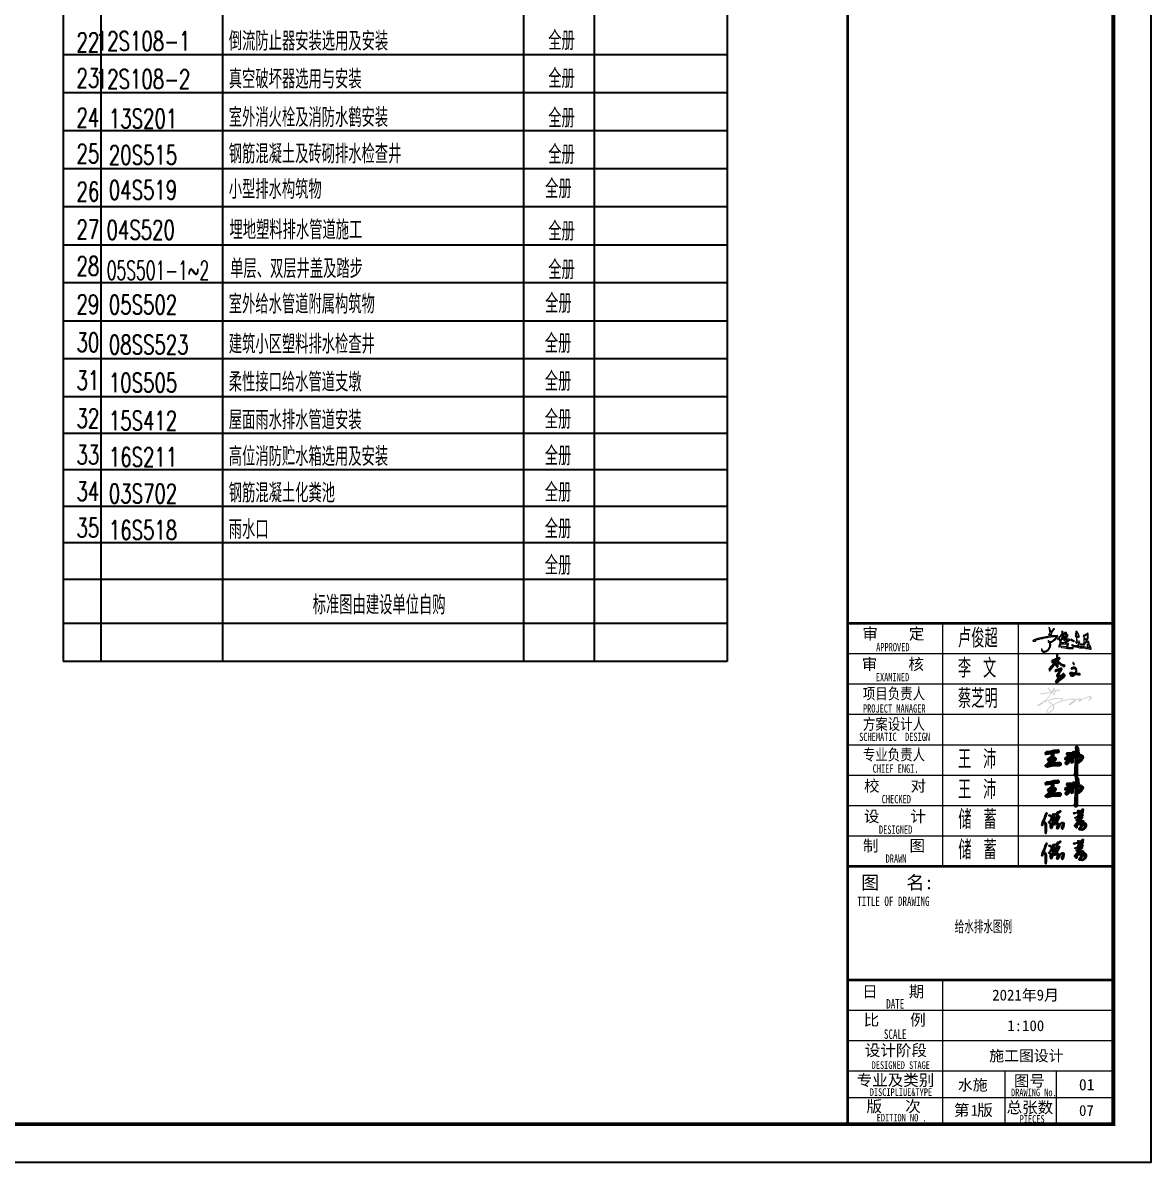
# Model space of a CAD drawing. Extents: x 1382187 to 1725648, y 860327 to 1571294.
# Drawn here: x 1526754 to 1556493, y 1434717 to 1464748 of the extents above; entities that cross this region are included whole.
import ezdxf
from ezdxf.enums import TextEntityAlignment as Align

# ---------------------------------------------------------------- set-up
doc = ezdxf.new("R2010")
doc.units = 0
doc.header["$LTSCALE"] = 1000
doc.header["$MEASUREMENT"] = 0
doc.linetypes.add('DASH', pattern=[0.35, 0.25, -0.1])
for name, color, linetype in [('0s-水标注', 7, 'Continuous'), ('C-Sheet-图框', 101, 'Continuous'), ('图框', 140, 'Continuous'), ('图签文字', 147, 'Continuous'), ('电子签名-李文', 7, 'DASH'), ('签名-水', 7, 'Continuous')]:
    doc.layers.add(name, color=color, linetype=linetype)
for name, color, linetype, lineweight in [('ZC', 6, 'Continuous', 40), ('图签', 147, 'Continuous', 18), ('签名', 7, 'Continuous', 18)]:
    doc.layers.add(name, color=color, linetype=linetype, lineweight=lineweight)
doc.styles.add('HZ', font='TXT', dxfattribs={"bigfont": 'HZTXT'})
doc.styles.add('宋体', font='', dxfattribs={"height": 50})
doc.styles.add('建筑图签-1', font='simhei.ttf', dxfattribs={"width": 0.7})
doc.styles.add('建筑图签-2', font='TXT.shx', dxfattribs={"width": 0.5, "bigfont": 'HZTXT.shx'})
doc.styles.get('宋体').set_extended_font_data('SimSun')

# ---------------------------------------------------------------- blocks, each defined once
blk = doc.blocks.new('GDGDGRDGDRGDR')
at = {"layer": '图框'}
blk.add_lwpolyline([(148133, -148204), (190183, -148204), (190183, -118504), (148133, -118504)], close=True, dxfattribs=at)
at = {"layer": '图框', "const_width": 50}
blk.add_lwpolyline([(149383, -147704), (189683, -147704), (189683, -119004), (149383, -119004)], close=True, dxfattribs=at)
blk = doc.blocks.new('ljc')
at = {"linetype": 'Continuous'}
h = blk.add_hatch(color=0, dxfattribs=at)
h.paths.add_polyline_path([(2022.8, 1567.7), (2018.8, 1563.7), (2019.8, 1561.7), (2023.8, 1561.7), (2021.8, 1551.7), (1954.8, 1537.7), (1932.8, 1529.7), (1929.8, 1526.7), (1928.8, 1524.7), (1930.8, 1522.7), (1943.8, 1523.7), (1945.8, 1525.7), (1941.8, 1527.7), (1959.8, 1534.7), (1966.8, 1534.7), (1974.8, 1537.7), (1984.8, 1538.7), (1997.8, 1542.7), (2009.8, 1543.7), (2017.8, 1546.7), (2024.8, 1545.7), (2034.8, 1548.7), (2060.8, 1549.7), (2051.8, 1536.7), (2041.8, 1527.7), (2027.8, 1520.7), (2022.8, 1520.7), (2017.8, 1525.7), (2014.8, 1526.7), (2012.8, 1524.7), (2012.8, 1520.7), (2018.8, 1515.7), (2021.8, 1507.7), (2021.8, 1493.7), (2011.8, 1476.7), (1999.8, 1468.7), (1987.8, 1466.7), (1981.8, 1472.7), (1979.8, 1479.7), (1977.8, 1481.7), (1977.8, 1474.7), (1980.8, 1467.7), (1987.8, 1462.7), (1993.8, 1462.7), (2004.8, 1466.7), (2017.8, 1477.7), (2026.8, 1492.7), (2027.8, 1503.7), (2024.8, 1516.7), (2032.8, 1517.7), (2053.8, 1532.7), (2066.8, 1548.7), (2066.8, 1551.7), (2063.8, 1554.7), (2028.8, 1552.7), (2035.8, 1574.7), (2048.8, 1590.7), (2046.8, 1592.7), (2042.8, 1591.7), (2027.8, 1572.7), (2024.8, 1588.7), (2020.8, 1596.7), (2017.8, 1598.7), (2016.8, 1596.7), (2019.8, 1589.7)])
h.paths.add_polyline_path([(2080.8, 1521.7), (2080.8, 1527.7), (2074.8, 1540.7), (2092.8, 1561.7), (2096.8, 1571.7), (2093.8, 1576.7), (2086.8, 1575.7), (2088.8, 1571.7), (2091.8, 1571.7), (2090.8, 1566.7), (2079.8, 1550.7), (2065.8, 1536.7), (2064.8, 1534.7), (2066.8, 1532.7), (2072.8, 1534.7), (2076.8, 1522.7), (2076.8, 1512.7), (2071.8, 1495.7), (2071.8, 1491.7), (2073.8, 1489.7), (2077.8, 1493.7), (2082.8, 1509.7), (2098.8, 1509.7), (2118.8, 1506.7), (2118.8, 1499.7), (2115.8, 1495.7), (2107.8, 1492.7), (2086.8, 1495.7), (2083.8, 1491.7), (2086.8, 1488.7), (2102.8, 1487.7), (2121.8, 1482.7), (2139.8, 1483.7), (2147.8, 1481.7), (2151.8, 1485.7), (2151.8, 1490.7), (2147.8, 1487.7), (2124.8, 1487.7), (2113.8, 1489.7), (2123.8, 1498.7), (2125.8, 1508.7), (2120.8, 1511.7), (2118.8, 1510.7), (2107.8, 1513.7), (2123.8, 1522.7), (2131.8, 1531.7), (2129.8, 1534.7), (2120.8, 1535.7), (2114.8, 1532.7), (2108.8, 1532.7), (2122.8, 1554.7), (2120.8, 1558.7), (2113.8, 1556.7), (2115.8, 1563.7), (2114.8, 1568.7), (2110.8, 1572.7), (2104.8, 1571.7), (2092.8, 1553.7)])
h.paths.add_polyline_path([(2088.8, 1534.7), (2096.8, 1534.7), (2111.8, 1550.7), (2115.8, 1551.7), (2110.8, 1542.7), (2098.8, 1527.7), (2100.8, 1525.7), (2113.8, 1527.7), (2120.8, 1530.7), (2123.8, 1529.7), (2117.8, 1523.7), (2100.8, 1514.7), (2083.8, 1513.7), (2083.8, 1517.7)], flags=16)
h.paths.add_polyline_path([(2092.8, 1536.7), (2094.8, 1539.7), (2102.8, 1545.7), (2095.8, 1536.7)], flags=16)
h.paths.add_polyline_path([(2092.8, 1543.7), (2093.8, 1548.7), (2105.8, 1567.7), (2108.8, 1568.7), (2110.8, 1566.7), (2107.8, 1553.7), (2103.8, 1549.7)], flags=16)
h.paths.add_polyline_path([(2140.8, 1533.7), (2137.8, 1532.7), (2136.8, 1530.7), (2141.8, 1526.7), (2154.8, 1521.7), (2157.8, 1522.7), (2152.8, 1527.7)])
h.paths.add_polyline_path([(2174.8, 1521.7), (2172.8, 1523.7), (2171.8, 1545.7), (2182.8, 1544.7), (2184.8, 1546.7), (2182.8, 1556.7), (2177.8, 1565.7), (2176.8, 1560.7), (2179.8, 1555.7), (2180.8, 1549.7), (2174.8, 1549.7), (2169.8, 1553.7), (2168.8, 1573.7), (2170.8, 1573.7), (2174.8, 1568.7), (2175.8, 1570.7), (2169.8, 1578.7), (2166.8, 1578.7), (2164.8, 1576.7), (2163.8, 1561.7), (2165.8, 1552.7), (2162.8, 1552.7), (2161.8, 1550.7), (2166.8, 1546.7), (2168.8, 1536.7), (2168.8, 1523.7), (2165.8, 1520.7), (2164.8, 1516.7), (2167.8, 1512.7), (2169.8, 1512.7), (2172.8, 1516.7), (2179.8, 1516.7), (2177.8, 1501.7), (2174.8, 1499.7), (2166.8, 1498.7), (2174.8, 1495.7), (2179.8, 1496.7), (2182.8, 1499.7), (2183.8, 1510.7), (2186.8, 1520.7), (2184.8, 1522.7)])
h.paths.add_polyline_path([(2232.8, 1541.7), (2232.8, 1563.7), (2230.8, 1566.7), (2214.8, 1557.7), (2209.8, 1556.7), (2205.8, 1551.7), (2210.8, 1547.7), (2210.8, 1550.7), (2228.8, 1559.7), (2227.8, 1541.7), (2226.8, 1536.7), (2223.8, 1532.7), (2219.8, 1533.7), (2212.8, 1541.7), (2210.8, 1542.7), (2208.8, 1540.7), (2208.8, 1507.7), (2188.8, 1507.7), (2186.8, 1505.7), (2190.8, 1502.7), (2212.8, 1502.7), (2216.8, 1510.7), (2221.8, 1515.7), (2231.8, 1517.7), (2233.8, 1512.7), (2233.8, 1504.7), (2226.8, 1504.7), (2231.8, 1501.7), (2231.8, 1499.7), (2227.8, 1496.7), (2228.8, 1492.7), (2238.8, 1494.7), (2242.8, 1488.7), (2242.8, 1485.7), (2211.8, 1491.7), (2188.8, 1491.7), (2178.8, 1493.7), (2175.8, 1495.7), (2166.8, 1495.7), (2163.8, 1497.7), (2153.8, 1498.7), (2146.8, 1502.7), (2143.8, 1502.7), (2142.8, 1500.7), (2143.8, 1497.7), (2152.8, 1493.7), (2173.8, 1490.7), (2185.8, 1486.7), (2210.8, 1486.7), (2221.8, 1483.7), (2229.8, 1483.7), (2242.8, 1479.7), (2248.8, 1479.7), (2250.8, 1481.7), (2243.8, 1495.7), (2245.8, 1498.7), (2237.8, 1502.7), (2238.8, 1512.7), (2236.8, 1519.7), (2232.8, 1522.7), (2223.8, 1521.7), (2213.8, 1515.7), (2211.8, 1521.7), (2212.8, 1535.7), (2219.8, 1529.7), (2227.8, 1529.7), (2229.8, 1531.7)])
at = {"color": 0, "linetype": 'Continuous', "elevation": 16426272}
for points in [[(1929.8, 1526.7), (1928.8, 1524.7), (1930.8, 1522.7), (1943.8, 1523.7), (1945.8, 1525.7), (1941.8, 1527.7), (1959.8, 1534.7), (1966.8, 1534.7), (1974.8, 1537.7), (1984.8, 1538.7), (1997.8, 1542.7), (2009.8, 1543.7), (2017.8, 1546.7), (2024.8, 1545.7), (2034.8, 1548.7), (2060.8, 1549.7), (2051.8, 1536.7), (2041.8, 1527.7), (2027.8, 1520.7), (2022.8, 1520.7), (2017.8, 1525.7), (2014.8, 1526.7), (2012.8, 1524.7), (2012.8, 1520.7), (2018.8, 1515.7), (2021.8, 1507.7), (2021.8, 1493.7), (2011.8, 1476.7), (1999.8, 1468.7), (1987.8, 1466.7), (1981.8, 1472.7), (1979.8, 1479.7), (1977.8, 1481.7), (1977.8, 1474.7), (1980.8, 1467.7), (1987.8, 1462.7), (1993.8, 1462.7), (2004.8, 1466.7), (2017.8, 1477.7), (2026.8, 1492.7), (2027.8, 1503.7), (2024.8, 1516.7), (2032.8, 1517.7), (2053.8, 1532.7), (2066.8, 1548.7), (2066.8, 1551.7), (2063.8, 1554.7), (2028.8, 1552.7), (2035.8, 1574.7), (2048.8, 1590.7), (2046.8, 1592.7), (2042.8, 1591.7), (2027.8, 1572.7), (2024.8, 1588.7), (2020.8, 1596.7), (2017.8, 1598.7), (2016.8, 1596.7), (2019.8, 1589.7), (2022.8, 1567.7), (2018.8, 1563.7), (2019.8, 1561.7), (2023.8, 1561.7), (2021.8, 1551.7), (1954.8, 1537.7), (1932.8, 1529.7), (1929.8, 1526.7)], [(2065.8, 1536.7), (2064.8, 1534.7), (2066.8, 1532.7), (2072.8, 1534.7), (2076.8, 1522.7), (2076.8, 1512.7), (2071.8, 1495.7), (2071.8, 1491.7), (2073.8, 1489.7), (2077.8, 1493.7), (2082.8, 1509.7), (2098.8, 1509.7), (2118.8, 1506.7), (2118.8, 1499.7), (2115.8, 1495.7), (2107.8, 1492.7), (2086.8, 1495.7), (2083.8, 1491.7), (2086.8, 1488.7), (2102.8, 1487.7), (2121.8, 1482.7), (2139.8, 1483.7), (2147.8, 1481.7), (2151.8, 1485.7), (2151.8, 1490.7), (2147.8, 1487.7), (2124.8, 1487.7), (2113.8, 1489.7), (2123.8, 1498.7), (2125.8, 1508.7), (2120.8, 1511.7), (2118.8, 1510.7), (2107.8, 1513.7), (2123.8, 1522.7), (2131.8, 1531.7), (2129.8, 1534.7), (2120.8, 1535.7), (2114.8, 1532.7), (2108.8, 1532.7), (2122.8, 1554.7), (2120.8, 1558.7), (2113.8, 1556.7), (2115.8, 1563.7), (2114.8, 1568.7), (2110.8, 1572.7), (2104.8, 1571.7), (2092.8, 1553.7), (2080.8, 1521.7), (2080.8, 1527.7), (2074.8, 1540.7), (2092.8, 1561.7), (2096.8, 1571.7), (2093.8, 1576.7), (2086.8, 1575.7), (2088.8, 1571.7), (2091.8, 1571.7), (2090.8, 1566.7), (2079.8, 1550.7), (2065.8, 1536.7)], [(2092.8, 1543.7), (2093.8, 1548.7), (2105.8, 1567.7), (2108.8, 1568.7), (2110.8, 1566.7), (2107.8, 1553.7), (2103.8, 1549.7), (2092.8, 1543.7)], [(2143.8, 1502.7), (2142.8, 1500.7), (2143.8, 1497.7), (2152.8, 1493.7), (2173.8, 1490.7), (2185.8, 1486.7), (2210.8, 1486.7), (2221.8, 1483.7), (2229.8, 1483.7), (2242.8, 1479.7), (2248.8, 1479.7), (2250.8, 1481.7), (2243.8, 1495.7), (2245.8, 1498.7), (2237.8, 1502.7), (2238.8, 1512.7), (2236.8, 1519.7), (2232.8, 1522.7), (2223.8, 1521.7), (2213.8, 1515.7), (2211.8, 1521.7), (2212.8, 1535.7), (2219.8, 1529.7), (2227.8, 1529.7), (2229.8, 1531.7), (2232.8, 1541.7), (2232.8, 1563.7), (2230.8, 1566.7), (2214.8, 1557.7), (2209.8, 1556.7), (2205.8, 1551.7), (2210.8, 1547.7), (2210.8, 1550.7), (2228.8, 1559.7), (2227.8, 1541.7), (2226.8, 1536.7), (2223.8, 1532.7), (2219.8, 1533.7), (2212.8, 1541.7), (2210.8, 1542.7), (2208.8, 1540.7), (2208.8, 1507.7), (2188.8, 1507.7), (2186.8, 1505.7), (2190.8, 1502.7), (2212.8, 1502.7), (2216.8, 1510.7), (2221.8, 1515.7), (2231.8, 1517.7), (2233.8, 1512.7), (2233.8, 1504.7), (2226.8, 1504.7), (2231.8, 1501.7), (2231.8, 1499.7), (2227.8, 1496.7), (2228.8, 1492.7), (2238.8, 1494.7), (2242.8, 1488.7), (2242.8, 1485.7), (2211.8, 1491.7), (2188.8, 1491.7), (2178.8, 1493.7), (2175.8, 1495.7), (2166.8, 1495.7), (2163.8, 1497.7), (2153.8, 1498.7), (2146.8, 1502.7), (2143.8, 1502.7)], [(2162.8, 1552.7), (2161.8, 1550.7), (2166.8, 1546.7), (2168.8, 1536.7), (2168.8, 1523.7), (2165.8, 1520.7), (2164.8, 1516.7), (2167.8, 1512.7), (2169.8, 1512.7), (2172.8, 1516.7), (2179.8, 1516.7), (2177.8, 1501.7), (2174.8, 1499.7), (2166.8, 1498.7), (2174.8, 1495.7), (2179.8, 1496.7), (2182.8, 1499.7), (2183.8, 1510.7), (2186.8, 1520.7), (2184.8, 1522.7), (2174.8, 1521.7), (2172.8, 1523.7), (2171.8, 1545.7), (2182.8, 1544.7), (2184.8, 1546.7), (2182.8, 1556.7), (2177.8, 1565.7), (2176.8, 1560.7), (2179.8, 1555.7), (2180.8, 1549.7), (2174.8, 1549.7), (2169.8, 1553.7), (2168.8, 1573.7), (2170.8, 1573.7), (2174.8, 1568.7), (2175.8, 1570.7), (2169.8, 1578.7), (2166.8, 1578.7), (2164.8, 1576.7), (2163.8, 1561.7), (2165.8, 1552.7), (2162.8, 1552.7)], [(2176.8, 1568.7), (2175.8, 1569.7), (2174.8, 1566.7), (2176.8, 1564.7), (2176.8, 1568.7)], [(2015.8, 1560.7), (2014.8, 1559.7), (2016.8, 1559.7), (2015.8, 1560.7)], [(2016.8, 1561.7), (2015.8, 1560.7), (2018.8, 1560.7), (2016.8, 1561.7)], [(2083.8, 1513.7), (2083.8, 1517.7), (2088.8, 1534.7), (2096.8, 1534.7), (2111.8, 1550.7), (2115.8, 1551.7), (2110.8, 1542.7), (2098.8, 1527.7), (2100.8, 1525.7), (2113.8, 1527.7), (2120.8, 1530.7), (2123.8, 1529.7), (2117.8, 1523.7), (2100.8, 1514.7), (2083.8, 1513.7)], [(2092.8, 1536.7), (2094.8, 1539.7), (2102.8, 1545.7), (2095.8, 1536.7), (2092.8, 1536.7)], [(2137.8, 1532.7), (2136.8, 1530.7), (2141.8, 1526.7), (2154.8, 1521.7), (2157.8, 1522.7), (2152.8, 1527.7), (2140.8, 1533.7), (2137.8, 1532.7)]]:
    blk.add_lwpolyline(points, dxfattribs=at)
blk = doc.blocks.new('A$C44B256A7')
at = {"layer": '电子签名-李文'}
h = blk.add_hatch(color=0, dxfattribs=at)
h.dxf.hatch_style = 1
h.paths.add_polyline_path([(934, -1198), (941, -1210), (956, -1216), (968, -1207), (992, -1199), (1012, -1194), (1037, -1192), (1054, -1200), (1076, -1215), (1093, -1230), (1096, -1243), (1095, -1265), (1092, -1286), (1086, -1310), (1075, -1335), (1059, -1365), (1039, -1388), (1024, -1405), (1007, -1416), (991, -1423), (973, -1429), (958, -1429), (945, -1423), (936, -1414), (927, -1402), (919, -1391), (910, -1376), (910, -1366), (915, -1361), (935, -1366), (957, -1369), (977, -1373), (1002, -1377), (1020, -1380), (1055, -1386), (1075, -1389), (1102, -1393), (1140, -1392), (1169, -1396), (1199, -1396), (1222, -1404), (1226, -1395), (1230, -1384), (1221, -1380), (1202, -1379), (1168, -1378), (1110, -1373), (1073, -1371), (1046, -1369), (997, -1351), (972, -1349), (946, -1344), (925, -1342), (903, -1340), (893, -1348), (890, -1366), (894, -1381), (897, -1390), (916, -1418), (935, -1434), (951, -1442), (978, -1445), (993, -1442), (1013, -1435), (1029, -1424), (1042, -1415), (1055, -1395), (1073, -1371), (1079, -1362), (1095, -1333), (1111, -1306), (1111, -1281), (1114, -1251), (1116, -1233), (1101, -1208), (1084, -1194), (1069, -1182), (1055, -1176), (1037, -1171), (1016, -1172), (990, -1176), (970, -1183), (958, -1186), (940, -1186), (934, -1191)])
h.paths.add_polyline_path([(987, -1030), (1007, -1049), (1020, -1066), (1032, -1071), (1036, -1064), (1030, -1052), (1020, -1039), (1013, -1028), (1006, -1017), (992, -1016), (986, -1024)])
h.paths.add_polyline_path([(395, -1278), (403, -1295), (420, -1295), (516, -1261), (580, -1237), (606, -1225), (604, -1242), (569, -1289), (521, -1338), (502, -1370), (469, -1415), (459, -1437), (466, -1461), (473, -1463), (505, -1473), (561, -1464), (589, -1463), (635, -1455), (656, -1452), (683, -1449), (699, -1446), (687, -1462), (666, -1475), (650, -1485), (642, -1496), (607, -1527), (583, -1544), (580, -1546), (575, -1557), (545, -1583), (532, -1592), (516, -1602), (509, -1608), (462, -1636), (449, -1640), (446, -1634), (474, -1608), (494, -1591), (506, -1568), (523, -1548), (531, -1543), (553, -1516), (584, -1491), (603, -1465), (635, -1430), (668, -1402), (694, -1383), (693, -1366), (669, -1376), (650, -1395), (619, -1417), (594, -1442), (569, -1472), (533, -1499), (492, -1545), (460, -1590), (425, -1625), (417, -1648), (432, -1658), (463, -1657), (488, -1643), (516, -1628), (543, -1606), (571, -1586), (603, -1554), (635, -1533), (664, -1502), (690, -1485), (715, -1464), (726, -1446), (732, -1424), (710, -1420), (656, -1427), (590, -1434), (534, -1446), (510, -1444), (492, -1444), (486, -1428), (519, -1384), (565, -1324), (604, -1274), (630, -1231), (626, -1201), (589, -1206), (563, -1218), (528, -1229), (519, -1232), (499, -1236), (473, -1243), (448, -1253), (428, -1261), (405, -1271), (394, -1276)])
edge = h.paths.add_edge_path()
edge.add_line((470, -744), (463, -751))
edge.add_line((479, -744), (470, -744))
edge.add_line((486, -757), (479, -744))
edge.add_line((488, -983), (488, -948))
edge.add_line((505, -985), (488, -983))
edge.add_line((531, -998), (505, -985))
edge.add_line((559, -1019), (531, -998))
edge.add_line((586, -1042), (559, -1019))
edge.add_line((649, -1079), (586, -1042))
edge.add_line((698, -1095), (649, -1079))
edge.add_line((735, -1105), (698, -1095))
edge.add_line((727, -1120), (735, -1105))
edge.add_line((692, -1122), (727, -1120))
edge.add_line((655, -1122), (692, -1122))
edge.add_line((675, -1107), (655, -1122))
edge.add_line((627, -1093), (675, -1107))
edge.add_line((570, -1058), (627, -1093))
edge.add_line((495, -1007), (570, -1058))
edge.add_line((490, -1012), (495, -1007))
edge.add_line((495, -1144), (490, -1012))
edge.add_line((491, -1152), (495, -1144))
edge.add_line((471, -1149), (491, -1152))
edge.add_line((413, -1057), (471, -1149))
edge.add_line((371, -1021), (413, -1057))
edge.add_line((341, -1002), (371, -1021))
edge.add_line((314, -991), (341, -1002))
edge.add_line((286, -969), (314, -991))
edge.add_line((297, -954), (286, -969))
edge.add_line((497, -860), (487, -865))
edge.add_line((563, -849), (497, -860))
edge.add_line((565, -866), (563, -849))
edge.add_line((448, -990), (471, -966))
edge.add_line((239, -1246), (448, -990))
edge.add_line((247, -1268), (239, -1246))
edge.add_line((227, -1272), (247, -1268))
edge.add_line((213, -1252), (227, -1272))
edge.add_line((221, -1213), (213, -1252))
edge.add_line((366, -1049), (221, -1213))
edge.add_line((531, -873), (487, -920))
edge.add_line((523, -874), (531, -873))
edge.add_line((444, -905), (468, -895))
edge.add_line((350, -952), (444, -905))
edge.add_line((322, -977), (350, -952))
edge.add_line((376, -998), (322, -977))
edge.add_line((410, -1028), (376, -998))
edge.add_line((430, -1046), (410, -1028))
edge.add_line((458, -1093), (430, -1046))
edge.add_line((476, -1116), (458, -1093))
edge.add_line((463, -751), (470, -938))
h = blk.add_hatch(color=0, dxfattribs=at)
h.dxf.hatch_style = 1
h.paths.add_polyline_path([(470, -938), (397, -1017), (414, -1031), (448, -990), (471, -966), (476, -1116), (458, -1093), (430, -1046), (414, -1032), (401, -1047), (413, -1057), (471, -1149), (491, -1152), (495, -1144), (490, -1012), (495, -1007), (570, -1058), (627, -1093), (675, -1107), (655, -1122), (692, -1122), (727, -1120), (735, -1105), (698, -1095), (649, -1079), (586, -1042), (559, -1019), (531, -998), (505, -985), (488, -983), (488, -948), (565, -866), (563, -849), (497, -860), (487, -865), (486, -757), (479, -744), (470, -744), (463, -751)])
h.paths.add_polyline_path([(487, -888), (535, -869), (487, -920)], flags=16)
h = blk.add_hatch(color=0, dxfattribs=at)
h.dxf.hatch_style = 1
h.paths.add_polyline_path([(401, -1047), (383, -1031), (366, -1049), (221, -1213), (213, -1252), (227, -1272), (247, -1268), (239, -1246)])
h.paths.add_polyline_path([(414, -1032), (410, -1028), (397, -1017), (383, -1031), (401, -1047)])
h = blk.add_hatch(color=0, dxfattribs=at)
h.dxf.hatch_style = 1
h.paths.add_polyline_path([(322, -977), (350, -952), (444, -905), (468, -895), (468, -874), (297, -954), (286, -969), (314, -991), (341, -1002), (371, -1021), (383, -1031), (397, -1017), (376, -998)])
h = blk.add_hatch(color=0, dxfattribs=at)
h.dxf.hatch_style = 1
h.paths.add_polyline_path([(604, -1432), (594, -1442), (576, -1464), (589, -1463), (607, -1460), (636, -1429)])
h.paths.add_polyline_path([(1055, -1386), (1061, -1387), (1073, -1371), (1055, -1370), (1043, -1384)])
at = {"layer": '电子签名-李文', "color": 0}
for p, q in [((470, -744, 0), (463, -751, 0)), ((479, -744, 0), (470, -744, 0)), ((486, -757, 0), (479, -744, 0)), ((366, -1049, 0), (221, -1213, 0)), ((239, -1246, 0), (448, -990, 0)), ((297, -954, 0), (286, -969, 0)), ((286, -969, 0), (314, -991, 0)), ((468, -874, 0), (297, -954, 0)), ((314, -991, 0), (341, -1002, 0)), ((322, -977, 0), (350, -952, 0)), ((376, -998, 0), (322, -977, 0)), ((341, -1002, 0), (371, -1021, 0)), ((350, -952, 0), (444, -905, 0)), ((470, -938, 0), (366, -1049, 0)), ((371, -1021, 0), (413, -1057, 0)), ((410, -1028, 0), (376, -998, 0)), ((430, -1046, 0), (410, -1028, 0)), ((413, -1057, 0), (471, -1149, 0)), ((458, -1093, 0), (430, -1046, 0)), ((444, -905, 0), (468, -895, 0)), ((448, -990, 0), (471, -966, 0)), ((476, -1116, 0), (458, -1093, 0)), ((463, -751, 0), (470, -938, 0)), ((471, -966, 0), (476, -1116, 0)), ((487, -865, 0), (486, -757, 0)), ((497, -860, 0), (487, -865, 0)), ((531, -873, 0), (487, -920, 0)), ((487, -888, 0), (523, -874, 0)), ((487, -920, 0), (487, -888, 0)), ((488, -948, 0), (565, -866, 0)), ((488, -983, 0), (488, -948, 0)), ((505, -985, 0), (488, -983, 0)), ((490, -1012, 0), (495, -1007, 0)), ((495, -1144, 0), (490, -1012, 0)), ((495, -1007, 0), (570, -1058, 0)), ((563, -849, 0), (497, -860, 0)), ((531, -998, 0), (505, -985, 0)), ((523, -874, 0), (531, -873, 0)), ((559, -1019, 0), (531, -998, 0)), ((586, -1042, 0), (559, -1019, 0)), ((565, -866, 0), (563, -849, 0)), ((570, -1058, 0), (627, -1093, 0)), ((649, -1079, 0), (586, -1042, 0)), ((627, -1093, 0), (675, -1107, 0)), ((698, -1095, 0), (649, -1079, 0)), ((675, -1107, 0), (655, -1122, 0)), ((655, -1122, 0), (692, -1122, 0)), ((692, -1122, 0), (727, -1120, 0)), ((735, -1105, 0), (698, -1095, 0)), ((727, -1120, 0), (735, -1105, 0)), ((221, -1213, 0), (213, -1252, 0)), ((213, -1252, 0), (227, -1272, 0)), ((227, -1272, 0), (247, -1268, 0)), ((247, -1268, 0), (239, -1246, 0)), ((471, -1149, 0), (491, -1152, 0)), ((491, -1152, 0), (495, -1144, 0))]:
    blk.add_line(p, q, dxfattribs=at)
at = {"layer": '电子签名-李文', "color": 0, "elevation": 0}
for points in [[(987, -1030), (1007, -1049), (1020, -1066), (1032, -1071), (1036, -1064), (1030, -1052), (1020, -1039), (1013, -1028), (1006, -1017), (992, -1016), (986, -1024), (987, -1030)], [(395, -1278), (403, -1295), (420, -1295), (516, -1261), (580, -1237), (606, -1225), (604, -1242), (569, -1289), (521, -1338), (502, -1370), (469, -1415), (459, -1437), (466, -1461), (473, -1463), (505, -1473), (561, -1464), (589, -1463), (635, -1455), (656, -1452), (683, -1449), (699, -1446), (687, -1462), (666, -1475), (650, -1485), (642, -1496), (607, -1527), (583, -1544), (580, -1546), (575, -1557), (545, -1583), (532, -1592), (516, -1602), (509, -1608), (462, -1636), (449, -1640), (446, -1634), (474, -1608), (494, -1591), (506, -1568), (523, -1548), (531, -1543), (553, -1516), (584, -1491), (603, -1465), (635, -1430), (668, -1402), (694, -1383), (693, -1366), (669, -1376), (650, -1395), (619, -1417), (594, -1442), (569, -1472), (533, -1499), (492, -1545), (460, -1590), (425, -1625), (417, -1648), (432, -1658), (463, -1657), (488, -1643), (516, -1628), (543, -1606), (571, -1586), (603, -1554), (635, -1533), (664, -1502), (690, -1485), (715, -1464), (726, -1446), (732, -1424), (710, -1420), (656, -1427), (590, -1434), (534, -1446), (510, -1444), (492, -1444), (486, -1428), (519, -1384), (565, -1324), (604, -1274), (630, -1231), (626, -1201), (589, -1206), (563, -1218), (528, -1229), (519, -1232), (499, -1236), (473, -1243), (448, -1253), (428, -1261), (405, -1271), (394, -1276), (395, -1278)], [(934, -1198), (941, -1210), (956, -1216), (968, -1207), (992, -1199), (1012, -1194), (1037, -1192), (1054, -1200), (1076, -1215), (1093, -1230), (1096, -1243), (1095, -1265), (1092, -1286), (1086, -1310), (1075, -1335), (1059, -1365), (1039, -1388), (1024, -1405), (1007, -1416), (991, -1423), (973, -1429), (958, -1429), (945, -1423), (936, -1414), (927, -1402), (919, -1391), (910, -1376), (910, -1366), (915, -1361), (935, -1366), (957, -1369), (977, -1373), (1002, -1377), (1020, -1380), (1055, -1386), (1075, -1389), (1102, -1393), (1140, -1392), (1169, -1396), (1199, -1396), (1222, -1404), (1226, -1395), (1230, -1384), (1221, -1380), (1202, -1379), (1168, -1378), (1110, -1373), (1073, -1371), (1046, -1369), (997, -1351), (972, -1349), (946, -1344), (925, -1342), (903, -1340), (893, -1348), (890, -1366), (894, -1381), (897, -1390), (916, -1418), (935, -1434), (951, -1442), (978, -1445), (993, -1442), (1013, -1435), (1029, -1424), (1042, -1415), (1055, -1395), (1073, -1371), (1079, -1362), (1095, -1333), (1111, -1306), (1111, -1281), (1114, -1251), (1116, -1233), (1101, -1208), (1084, -1194), (1069, -1182), (1055, -1176), (1037, -1171), (1016, -1172), (990, -1176), (970, -1183), (958, -1186), (940, -1186), (934, -1191), (934, -1198)]]:
    blk.add_lwpolyline(points, dxfattribs=at)
blk = doc.blocks.new('王沛')
h = blk.add_hatch(color=7)
h.paths.add_polyline_path([(205, 110), (204, 111), (202, 111), (187, 96), (190, 92), (198, 100)])
h.paths.add_polyline_path([(141, 110), (141, 111), (143, 110), (140, 108)], flags=16)
h.paths.add_polyline_path([(130, 110), (135, 110), (134, 102), (129, 107)], flags=16)
h.paths.add_polyline_path([(232, 120), (238, 120), (243, 118), (243, 115), (233, 103), (230, 103), (229, 113), (230, 119)], flags=16)
h.paths.add_polyline_path([(206, 120), (205, 121), (201, 121), (187, 114), (186, 111), (191, 109), (201, 115), (205, 115), (207, 117)])
h.paths.add_polyline_path([(206, 130), (205, 131), (193, 131), (191, 128), (196, 125), (203, 124), (207, 127)])
h.paths.add_polyline_path([(159, 141), (158, 142), (144, 141), (126, 136), (118, 136), (113, 132), (115, 129), (137, 133), (136, 116), (130, 115), (123, 110), (123, 108), (130, 99), (114, 86), (120, 83), (140, 88), (165, 88), (168, 91), (168, 93), (165, 96), (128, 92), (135, 97), (138, 97), (148, 107), (150, 111), (148, 114), (141, 116), (141, 129), (144, 135), (158, 136), (161, 139)])
h.paths.add_polyline_path([(229, 153), (228, 154), (225, 153), (227, 137), (225, 135), (215, 135), (212, 132), (214, 130), (226, 130), (225, 123), (222, 123), (213, 118), (218, 127), (217, 128), (213, 126), (209, 121), (207, 110), (208, 99), (210, 98), (212, 100), (212, 113), (220, 117), (226, 118), (224, 105), (223, 62), (222, 55), (219, 54), (222, 49), (225, 49), (227, 51), (228, 98), (233, 98), (245, 108), (249, 115), (249, 119), (242, 124), (230, 125), (231, 130), (234, 132), (234, 134), (231, 136), (232, 144)])
at = {"color": 7, "linetype": 'Continuous', "elevation": 7849739}
for points in [[(159, 141), (158, 142), (144, 141), (126, 136), (118, 136), (113, 132), (115, 129), (137, 133), (136, 116), (130, 115), (123, 110), (123, 108), (130, 99), (114, 86), (120, 83), (140, 88), (165, 88), (168, 91), (168, 93), (165, 96), (128, 92), (135, 97), (138, 97), (148, 107), (150, 111), (148, 114), (141, 116), (141, 129), (144, 135), (158, 136), (161, 139), (159, 141)], [(206, 130), (205, 131), (193, 131), (191, 128), (196, 125), (203, 124), (207, 127), (206, 130)], [(229, 153), (228, 154), (225, 153), (227, 137), (225, 135), (215, 135), (212, 132), (214, 130), (226, 130), (225, 123), (222, 123), (213, 118), (218, 127), (217, 128), (213, 126), (209, 121), (207, 110), (208, 99), (210, 98), (212, 100), (212, 113), (220, 117), (226, 118), (224, 105), (223, 62), (222, 55), (219, 54), (222, 49), (225, 49), (227, 51), (228, 98), (233, 98), (245, 108), (249, 115), (249, 119), (242, 124), (230, 125), (231, 130), (234, 132), (234, 134), (231, 136), (232, 144), (229, 153)], [(130, 110), (135, 110), (134, 102), (129, 107), (130, 110)], [(141, 110), (141, 111), (143, 110), (140, 108), (141, 110)], [(206, 120), (205, 121), (201, 121), (187, 114), (186, 111), (191, 109), (201, 115), (205, 115), (207, 117), (206, 120)], [(205, 110), (204, 111), (202, 111), (187, 96), (190, 92), (198, 100), (205, 110)], [(232, 120), (238, 120), (243, 118), (243, 115), (233, 103), (230, 103), (229, 113), (230, 119), (232, 120)]]:
    blk.add_lwpolyline(points, dxfattribs=at)
blk = doc.blocks.new('jhsarg')
at = {"linetype": 'Continuous'}
h = blk.add_hatch(color=256, dxfattribs=at)
h.paths.add_polyline_path([(375.5, 273), (366.5, 254), (364.5, 243), (362.5, 241), (363.5, 239), (364.5, 238), (367.5, 247), (366.5, 248), (376.5, 269), (384.5, 292), (388.5, 297), (386.5, 299), (381.5, 293)])
h.paths.add_polyline_path([(381.5, 251), (376.5, 258), (374.5, 258), (373.5, 256), (378.5, 251), (381.5, 238), (380.5, 200), (382.5, 199), (384.5, 213), (383.5, 242)])
h.paths.add_polyline_path([(410.5, 284), (403.5, 289), (399.5, 288), (399.5, 285), (404.5, 283), (405.5, 284), (409.5, 279), (409.5, 270), (404.5, 259), (407.5, 261), (411.5, 269), (412.5, 279)], flags=17)
h.paths.add_polyline_path([(441.5, 296), (452.5, 305), (454.5, 310), (447.5, 304), (439.5, 304), (437.5, 298), (433.5, 295), (424.5, 293), (418.5, 294), (416.5, 292), (420.5, 286), (420.5, 272), (417.5, 255), (410.5, 236), (408.5, 238), (408.5, 243), (405.5, 250), (400.5, 255), (397.5, 255), (397.5, 253), (403.5, 248), (405.5, 244), (405.5, 228), (408.5, 224), (410.5, 226), (414.5, 235), (421.5, 269), (421.5, 289), (435.5, 293), (435.5, 285), (426.5, 261), (429.5, 260), (433.5, 268), (439.5, 275), (441.5, 273), (438.5, 265), (424.5, 242), (428.5, 241), (429.5, 247), (433.5, 251), (435.5, 251), (438.5, 247), (439.5, 235), (436.5, 223), (440.5, 222), (451.5, 241), (457.5, 247), (463.5, 250), (466.5, 247), (466.5, 244), (460.5, 230), (460.5, 223), (464.5, 220), (467.5, 225), (470.5, 239), (469.5, 241), (471.5, 245), (466.5, 252), (461.5, 253), (451.5, 246), (442.5, 233), (441.5, 248), (438.5, 254), (435.5, 256), (439.5, 261), (448.5, 281), (447.5, 284), (445.5, 284), (439.5, 280), (437.5, 277), (435.5, 278)])
h.paths.add_polyline_path([(545.5, 311), (540.5, 311), (539.5, 308), (541.5, 305), (539.5, 303), (526.5, 300), (518.5, 300), (517.5, 298), (521.5, 295), (527.5, 298), (539.5, 300), (541.5, 295), (540.5, 284), (537.5, 281), (524.5, 276), (527.5, 273), (538.5, 278), (541.5, 277), (543.5, 280), (547.5, 282), (551.5, 279), (546.5, 274), (531.5, 265), (532.5, 263), (535.5, 263), (548.5, 271), (550.5, 270), (542.5, 261), (536.5, 257), (538.5, 252), (530.5, 247), (523.5, 239), (523.5, 235), (528.5, 234), (528.5, 229), (531.5, 227), (533.5, 229), (534.5, 236), (546.5, 247), (553.5, 250), (565.5, 250), (570.5, 244), (557.5, 236), (555.5, 237), (555.5, 241), (557.5, 246), (552.5, 246), (553.5, 234), (544.5, 223), (544.5, 218), (546.5, 216), (559.5, 215), (572.5, 224), (579.5, 235), (579.5, 241), (577.5, 246), (567.5, 254), (565.5, 259), (566.5, 261), (561.5, 263), (560.5, 261), (564.5, 255), (563.5, 253), (551.5, 253), (540.5, 247), (536.5, 243), (534.5, 244), (537.5, 249), (554.5, 262), (553.5, 265), (550.5, 265), (551.5, 267), (553.5, 265), (552.5, 268), (560.5, 276), (560.5, 278), (556.5, 281), (563.5, 287), (563.5, 289), (557.5, 291), (562.5, 304), (564.5, 317), (561.5, 317), (559.5, 313), (547.5, 308)])
h.paths.add_polyline_path([(558.5, 309), (558.5, 300), (554.5, 299), (550.5, 302), (546.5, 300), (548.5, 297), (552.5, 296), (550.5, 290), (544.5, 285), (542.5, 288), (543.5, 289), (544.5, 302)], flags=16)
h.paths.add_polyline_path([(552.5, 290), (553.5, 289), (551.5, 289)], flags=16)
h.paths.add_polyline_path([(549.5, 283), (550.5, 282), (548.5, 282)], flags=16)
h.paths.add_polyline_path([(553.5, 284), (554.5, 283), (552.5, 283), (553.5, 282), (551.5, 282), (552.5, 283)], flags=16)
h.paths.add_polyline_path([(571.5, 248), (575.5, 243), (576.5, 236), (567.5, 223), (559.5, 217), (555.5, 219), (555.5, 225), (556.5, 226), (557.5, 233), (571.5, 244)], flags=16)
h.paths.add_polyline_path([(550.5, 226), (553.5, 226), (554.5, 219), (549.5, 219), (549.5, 225)], flags=16)
for points in [[(363.5, 239), (362.5, 241), (364.5, 243), (366.5, 254), (375.5, 273), (381.5, 293), (386.5, 299), (388.5, 297), (384.5, 292), (376.5, 269), (366.5, 248), (367.5, 247), (364.5, 238), (363.5, 239)], [(397.5, 253), (397.5, 255), (400.5, 255), (405.5, 250), (408.5, 243), (408.5, 238), (410.5, 236), (417.5, 255), (420.5, 272), (420.5, 286), (416.5, 292), (418.5, 294), (424.5, 293), (433.5, 295), (437.5, 298), (439.5, 304), (447.5, 304), (454.5, 310), (452.5, 305), (441.5, 296), (435.5, 278), (437.5, 277), (439.5, 280), (445.5, 284), (447.5, 284), (448.5, 281), (439.5, 261), (435.5, 256), (438.5, 254), (441.5, 248), (442.5, 233), (451.5, 246), (461.5, 253), (466.5, 252), (471.5, 245), (469.5, 241), (470.5, 239), (467.5, 225), (464.5, 220), (460.5, 223), (460.5, 230), (466.5, 244), (466.5, 247), (463.5, 250), (457.5, 247), (451.5, 241), (440.5, 222), (436.5, 223), (439.5, 235), (438.5, 247), (435.5, 251), (433.5, 251), (429.5, 247), (428.5, 241), (424.5, 242), (438.5, 265), (441.5, 273), (439.5, 275), (433.5, 268), (429.5, 260), (426.5, 261), (435.5, 285), (435.5, 293), (421.5, 289), (421.5, 269), (414.5, 235), (410.5, 226), (408.5, 224), (405.5, 228), (405.5, 244), (403.5, 248), (397.5, 253)], [(399.5, 285), (399.5, 288), (403.5, 289), (410.5, 284), (412.5, 279), (411.5, 269), (407.5, 261), (404.5, 259), (409.5, 270), (409.5, 279), (405.5, 284), (404.5, 283), (399.5, 285)], [(517.5, 298), (518.5, 300), (526.5, 300), (539.5, 303), (541.5, 305), (539.5, 308), (540.5, 311), (545.5, 311), (547.5, 308), (559.5, 313), (561.5, 317), (564.5, 317), (562.5, 304), (557.5, 291), (563.5, 289), (563.5, 287), (556.5, 281), (560.5, 278), (560.5, 276), (552.5, 268), (554.5, 262), (537.5, 249), (534.5, 244), (536.5, 243), (540.5, 247), (551.5, 253), (563.5, 253), (564.5, 255), (560.5, 261), (561.5, 263), (566.5, 261), (565.5, 259), (567.5, 254), (577.5, 246), (579.5, 241), (579.5, 235), (572.5, 224), (559.5, 215), (546.5, 216), (544.5, 218), (544.5, 223), (553.5, 234), (552.5, 246), (557.5, 246), (555.5, 241), (555.5, 237), (557.5, 236), (570.5, 244), (565.5, 250), (553.5, 250), (546.5, 247), (534.5, 236), (533.5, 229), (531.5, 227), (528.5, 229), (528.5, 234), (523.5, 235), (523.5, 239), (530.5, 247), (538.5, 252), (536.5, 257), (542.5, 261), (550.5, 270), (548.5, 271), (535.5, 263), (532.5, 263), (531.5, 265), (546.5, 274), (551.5, 279), (547.5, 282), (543.5, 280), (541.5, 277), (538.5, 278), (527.5, 273), (524.5, 276), (537.5, 281), (540.5, 284), (541.5, 295), (539.5, 300), (527.5, 298), (521.5, 295), (517.5, 298)], [(543.5, 289), (542.5, 288), (544.5, 285), (550.5, 290), (552.5, 296), (548.5, 297), (546.5, 300), (550.5, 302), (554.5, 299), (558.5, 300), (558.5, 309), (544.5, 302), (543.5, 289)], [(549.5, 283), (548.5, 282), (550.5, 282), (549.5, 283)], [(552.5, 290), (551.5, 289), (553.5, 289), (552.5, 290)], [(552.5, 283), (551.5, 282), (553.5, 282), (552.5, 283)], [(553.5, 284), (552.5, 283), (554.5, 283), (553.5, 284)], [(373.5, 256), (374.5, 258), (376.5, 258), (381.5, 251), (383.5, 242), (384.5, 213), (382.5, 199), (380.5, 200), (381.5, 238), (378.5, 251), (373.5, 256)], [(550.5, 226), (549.5, 225), (549.5, 219), (554.5, 219), (553.5, 226), (550.5, 226)], [(551.5, 267), (550.5, 265), (553.5, 265), (551.5, 267)], [(556.5, 226), (555.5, 225), (555.5, 219), (559.5, 217), (567.5, 223), (576.5, 236), (575.5, 243), (571.5, 248), (571.5, 244), (557.5, 233), (556.5, 226)]]:
    blk.add_lwpolyline(points, dxfattribs=at)
blk = doc.blocks.new('A$C07C37FD5')
at = {"layer": '签名'}
h = blk.add_hatch(color=2, dxfattribs=at)
h.dxf.hatch_style = 1
h.paths.add_polyline_path([(-1590, 11419), (-1590, 11425), (-1584, 11431), (-1586, 11435), (-1578, 11441), (-1562, 11465), (-1552, 11429)], flags=16)
h.paths.add_polyline_path([(-1608, 11381), (-1608, 11387), (-1598, 11397), (-1588, 11397), (-1562, 11405), (-1548, 11405), (-1546, 11367), (-1550, 11353), (-1554, 11349), (-1566, 11347), (-1594, 11365)], flags=16)
h.paths.add_polyline_path([(-1740, 10879), (-1734, 10909), (-1726, 10917), (-1726, 10925), (-1718, 10929), (-1714, 10945), (-1708, 10947), (-1696, 10961), (-1688, 10965), (-1670, 10989), (-1660, 10991), (-1644, 11007), (-1632, 11013), (-1624, 11023), (-1608, 11027), (-1602, 11033), (-1598, 11033), (-1596, 11025), (-1590, 11019), (-1588, 11001), (-1584, 10993), (-1586, 10963), (-1616, 10919), (-1620, 10919), (-1644, 10895), (-1648, 10895), (-1676, 10875), (-1684, 10875), (-1692, 10869), (-1730, 10869)], flags=16)
h.paths.add_polyline_path([(-1760, 10889), (-1762, 10887), (-1756, 10867), (-1742, 10853), (-1722, 10847), (-1690, 10845), (-1686, 10849), (-1656, 10857), (-1642, 10865), (-1636, 10873), (-1626, 10877), (-1616, 10889), (-1612, 10887), (-1610, 10893), (-1588, 10913), (-1588, 10917), (-1580, 10925), (-1566, 10949), (-1560, 10979), (-1554, 10989), (-1562, 10999), (-1566, 11021), (-1570, 11025), (-1572, 11035), (-1578, 11041), (-1578, 11047), (-1572, 11047), (-1560, 11057), (-1544, 11063), (-1538, 11071), (-1530, 11071), (-1522, 11077), (-1500, 11083), (-1496, 11089), (-1490, 11089), (-1472, 11099), (-1464, 11099), (-1462, 11103), (-1452, 11105), (-1440, 11113), (-1432, 11113), (-1424, 11119), (-1388, 11129), (-1384, 11133), (-1364, 11137), (-1354, 11143), (-1346, 11143), (-1320, 11153), (-1310, 11153), (-1290, 11163), (-1280, 11161), (-1268, 11167), (-1244, 11171), (-1240, 11175), (-1234, 11173), (-1228, 11177), (-1200, 11179), (-1192, 11183), (-1056, 11195), (-1034, 11193), (-1024, 11189), (-1020, 11183), (-1024, 11175), (-1032, 11173), (-1040, 11165), (-1052, 11161), (-1114, 11119), (-1122, 11109), (-1134, 11103), (-1142, 11093), (-1146, 11093), (-1150, 11085), (-1158, 11085), (-1162, 11081), (-1158, 11077), (-1174, 11063), (-1172, 11051), (-1160, 11041), (-1152, 11047), (-1144, 11047), (-1134, 11055), (-1126, 11057), (-1098, 11079), (-1088, 11083), (-1084, 11089), (-1076, 11089), (-1062, 11101), (-1054, 11103), (-1006, 11147), (-996, 11165), (-988, 11173), (-982, 11171), (-976, 11177), (-958, 11181), (-956, 11185), (-948, 11185), (-940, 11191), (-912, 11199), (-880, 11199), (-884, 11187), (-892, 11177), (-908, 11169), (-920, 11151), (-916, 11135), (-908, 11131), (-898, 11131), (-892, 11139), (-886, 11139), (-844, 11169), (-830, 11173), (-812, 11191), (-796, 11195), (-790, 11203), (-786, 11201), (-734, 11225), (-726, 11225), (-700, 11237), (-660, 11247), (-656, 11251), (-634, 11251), (-614, 11257), (-600, 11253), (-600, 11243), (-610, 11231), (-610, 11225), (-618, 11217), (-622, 11207), (-634, 11199), (-648, 11177), (-644, 11165), (-636, 11157), (-628, 11159), (-606, 11185), (-600, 11199), (-586, 11215), (-586, 11219), (-578, 11227), (-568, 11245), (-568, 11261), (-580, 11275), (-598, 11279), (-646, 11277), (-662, 11269), (-672, 11271), (-710, 11255), (-732, 11251), (-740, 11243), (-768, 11235), (-794, 11219), (-804, 11217), (-818, 11205), (-824, 11205), (-830, 11199), (-854, 11189), (-848, 11201), (-856, 11221), (-868, 11221), (-874, 11225), (-894, 11225), (-940, 11215), (-954, 11207), (-994, 11193), (-1000, 11205), (-1016, 11213), (-1024, 11211), (-1028, 11217), (-1052, 11219), (-1084, 11217), (-1090, 11213), (-1110, 11215), (-1124, 11213), (-1130, 11209), (-1166, 11209), (-1178, 11205), (-1182, 11207), (-1190, 11201), (-1210, 11203), (-1230, 11199), (-1236, 11195), (-1286, 11187), (-1290, 11181), (-1316, 11177), (-1348, 11165), (-1388, 11155), (-1394, 11149), (-1398, 11151), (-1422, 11139), (-1434, 11137), (-1472, 11119), (-1478, 11119), (-1492, 11109), (-1498, 11109), (-1506, 11103), (-1514, 11103), (-1536, 11089), (-1546, 11087), (-1556, 11077), (-1562, 11077), (-1566, 11071), (-1572, 11071), (-1592, 11059), (-1606, 11081), (-1630, 11105), (-1654, 11123), (-1664, 11127), (-1676, 11139), (-1708, 11139), (-1712, 11135), (-1698, 11119), (-1676, 11107), (-1670, 11107), (-1626, 11071), (-1612, 11053), (-1612, 11047), (-1628, 11039), (-1642, 11027), (-1650, 11025), (-1658, 11015), (-1668, 11011), (-1678, 10999), (-1688, 10995), (-1736, 10945), (-1752, 10915), (-1752, 10907), (-1758, 10901)])
h.paths.add_polyline_path([(-2002, 11041), (-2004, 11039), (-2004, 11029), (-1994, 11021), (-1972, 11023), (-1944, 11037), (-1940, 11043), (-1926, 11045), (-1916, 11055), (-1908, 11057), (-1900, 11067), (-1888, 11071), (-1884, 11079), (-1878, 11079), (-1838, 11113), (-1834, 11113), (-1828, 11121), (-1816, 11123), (-1798, 11135), (-1786, 11137), (-1766, 11147), (-1754, 11147), (-1748, 11153), (-1734, 11155), (-1728, 11161), (-1708, 11163), (-1694, 11171), (-1690, 11169), (-1686, 11173), (-1662, 11177), (-1616, 11193), (-1604, 11193), (-1522, 11211), (-1516, 11209), (-1486, 11215), (-1446, 11213), (-1440, 11217), (-1388, 11217), (-1356, 11211), (-1360, 11203), (-1370, 11195), (-1372, 11185), (-1366, 11177), (-1356, 11177), (-1338, 11195), (-1330, 11217), (-1336, 11229), (-1356, 11237), (-1378, 11239), (-1390, 11235), (-1398, 11239), (-1446, 11239), (-1466, 11235), (-1476, 11237), (-1486, 11233), (-1496, 11235), (-1504, 11231), (-1512, 11233), (-1546, 11229), (-1558, 11223), (-1566, 11225), (-1582, 11219), (-1608, 11217), (-1612, 11213), (-1614, 11215), (-1670, 11197), (-1688, 11195), (-1696, 11189), (-1714, 11187), (-1716, 11183), (-1782, 11161), (-1766, 11181), (-1708, 11239), (-1676, 11285), (-1664, 11297), (-1662, 11307), (-1654, 11311), (-1622, 11361), (-1606, 11345), (-1580, 11329), (-1570, 11319), (-1552, 11317), (-1540, 11327), (-1532, 11339), (-1534, 11343), (-1530, 11351), (-1526, 11383), (-1526, 11403), (-1530, 11407), (-1528, 11411), (-1516, 11415), (-1510, 11413), (-1504, 11417), (-1484, 11417), (-1478, 11421), (-1468, 11419), (-1458, 11425), (-1418, 11429), (-1404, 11439), (-1404, 11453), (-1412, 11461), (-1426, 11461), (-1460, 11449), (-1474, 11451), (-1494, 11441), (-1534, 11433), (-1546, 11469), (-1550, 11503), (-1562, 11509), (-1576, 11507), (-1580, 11503), (-1588, 11477), (-1596, 11465), (-1598, 11455), (-1618, 11413), (-1624, 11415), (-1628, 11411), (-1638, 11415), (-1704, 11501), (-1716, 11511), (-1724, 11511), (-1730, 11507), (-1728, 11489), (-1694, 11453), (-1660, 11403), (-1672, 11401), (-1676, 11397), (-1704, 11393), (-1708, 11389), (-1718, 11389), (-1762, 11377), (-1768, 11379), (-1770, 11375), (-1812, 11371), (-1828, 11365), (-1846, 11365), (-1858, 11359), (-1870, 11359), (-1876, 11363), (-1880, 11359), (-1918, 11359), (-1922, 11355), (-1922, 11337), (-1914, 11327), (-1880, 11329), (-1872, 11325), (-1866, 11333), (-1842, 11341), (-1836, 11339), (-1814, 11347), (-1794, 11347), (-1788, 11351), (-1780, 11351), (-1776, 11355), (-1770, 11353), (-1738, 11363), (-1730, 11361), (-1714, 11365), (-1710, 11371), (-1692, 11371), (-1682, 11377), (-1674, 11375), (-1668, 11381), (-1642, 11383), (-1638, 11381), (-1638, 11375), (-1648, 11363), (-1650, 11355), (-1658, 11349), (-1664, 11333), (-1682, 11311), (-1694, 11289), (-1702, 11283), (-1730, 11245), (-1806, 11167), (-1836, 11141), (-1888, 11117), (-1902, 11107), (-1916, 11103), (-1924, 11095), (-1946, 11085), (-1962, 11071), (-1970, 11071), (-1988, 11051)])
at = {"layer": '图框'}
for points, const_width in [([(-7000, 0), (-7000, 57400)], 70), ([(0, 13200), (-7000, 13200)], 70), ([(-7000, 13200), (0, 13200)], 70), ([(-4500, 6800), (-4500, 13200)], 35), ([(-2500, 6800), (-2500, 13200)], 35), ([(-7000, 12400), (0, 12400)], 35), ([(-7000, 11600), (0, 11600)], 35), ([(-7000, 10800), (0, 10800)], 35), ([(-7000, 10000), (0, 10000)], 35), ([(-7000, 9200), (0, 9200)], 35), ([(-7000, 8400), (0, 8400)], 35), ([(-7000, 7600), (0, 7600)], 35), ([(-7000, 6800), (0, 6800)], 70), ([(-7000, 3800), (0, 3800)], 70), ([(-4500, 1400), (-4500, 3800)], 35), ([(-7000, 3000), (0, 3000)], 35), ([(-7000, 2200), (0, 2200)], 35), ([(-7000, 1400), (0, 1400)], 35), ([(-7000, 1400), (-500, 1400)], 35), ([(-4500, 0), (-4500, 1400)], 35), ([(-2850, 0), (-2850, 1400)], 35), ([(-2850, 0), (-2850, 1400)], 35), ([(-2850, 0), (-2850, 1400)], 35), ([(-1500, 0), (-1500, 1400)], 35), ([(-7000, 700), (-2850, 700)], 35), ([(-2850, 700), (0, 700)], 35)]:
    blk.add_lwpolyline(points, dxfattribs=dict(at, const_width=const_width))
at = {"xscale": 7.2, "yscale": 7.2, "zscale": 7.2}
for p in [(-2598, 8831, -56518121), (-2598, 8031, -56518121)]:
    blk.add_blockref('王沛', p, dxfattribs=at)
at = {"layer": '签名', "color": 2, "xscale": 4.799999999813735, "yscale": 4.799999999813735, "zscale": 4.799999999813735}
blk.add_blockref('ljc', (-11381, 5420, -78846106), dxfattribs=at)
at = {"layer": '签名-水', "color": 0, "xscale": 0.8, "yscale": 0.8, "zscale": 0.8}
blk.add_blockref('A$C44B256A7', (-1857, 12974, 0), dxfattribs=at)
at = {"layer": '签名-水', "color": 0, "linetype": 'Continuous', "xscale": 5.4, "yscale": 5.4, "zscale": 5.4}
for p in [(-3843, 6590), (-3843, 5790)]:
    blk.add_blockref('jhsarg', p, dxfattribs=at)
at = {"layer": '图框', "style": '建筑图签-1', "width": 0.7}
for s, height, p in [('APPROVED ', 220, (-6249, 12465)), ('EXAMINED  ', 220, (-6258, 11674, -1799)), ('PROJECT MANAGER', 220, (-6596, 10848, -1799)), ('SCHEMATIC  DESIGN', 220, (-6697, 10101, -1799)), ('TITLE OF DRAWING', 250, (-6746, 5753)), ('DATE', 250, (-5984, 3049)), ('SCALE', 250, (-6045, 2250)), ('DESIGNED STAGE', 200, (-6367, 1460)), ('DISCIPLIUE&TYPE', 200, (-6417, 747)), ('DRAWING No.', 200, (-2695, 740)), ('EDITION NO .', 200, (-6234, 74)), ('PIECES', 200, (-2466, 40))]:
    blk.add_text(s, height=height, dxfattribs=at).set_placement(p)
for s, p in [('CHIEF ENGI.', (-5736, 9375)), ('CHECKED  ', (-5607, 8569)), ('DESIGNED ', (-5680, 7765)), (' DRAWN   ', (-5615, 7001))]:
    blk.add_text(s, height=220, dxfattribs=at).set_placement(p, align=Align.MIDDLE)
at = {"layer": '图签', "color": 2, "style": '宋体'}
for s, height, p in [('2021年9月', 286.7, (-3190, 3262)), ('1:100', 286.7, (-2794, 2454)), ('施工图设计', 286.7, (-3268, 1662)), ('水施', 286.7, (-4096, 893)), ('1', 287, (-3757, 225)), ('07', 286.7, (-903, 219))]:
    blk.add_text(s, height=height, dxfattribs=at).set_placement(p)
at = {"layer": '图签文字', "color": 7, "style": '建筑图签-1'}
for s, height, p in [('审    定', 300, (-6612, 12779)), ('审    核', 300, (-6625, 11977)), ('校    对', 300, (-6567, 8768)), ('设    计', 300, (-6572, 7967)), ('制    图', 300, (-6595, 7192)), ('图   名:', 350, (-6645, 6195)), ('日    期', 300, (-6616, 3349)), ('比    例', 300, (-6578, 2602)), ('设计阶段', 300, (-6548, 1800)), ('专业及类别', 300, (-6762, 1013)), ('图号', 300, (-2619, 994)), ('版   次 ', 300, (-6504, 323)), ('总张数', 300, (-2812, 294)), ('第 版', 300, (-4199, 223))]:
    blk.add_text(s, height=height, dxfattribs=at).set_placement(p)
at = {"layer": '图签文字', "color": 1, "style": '建筑图签-2', "width": 0.7}
for s, p in [('卢俊超', (-4094, 12562)), ('李 文', (-4094, 11771)), ('蔡芝明', (-4094, 10971)), ('王 沛', (-4094, 9371)), ('王 沛', (-4094, 8571)), ('储 蓄', (-4084, 7780)), ('储 蓄', (-4084, 6980))]:
    blk.add_text(s, height=500, dxfattribs=at).set_placement(p)
at = {"layer": '图签文字', "color": 7, "style": '建筑图签-1', "width": 0.8}
for s, p in [('项目负责人', (-6598, 11201)), ('方案设计人', (-6598, 10398)), ('专业负责人', (-6599, 9592))]:
    blk.add_text(s, height=300, dxfattribs=at).set_placement(p)

msp = doc.modelspace()

# ---------------------------------------------------------------- linework, layer by layer
at = {"layer": '0s-水标注'}
for p, q in [((1527818.5, 1487266.9), (1527818.5, 1447911)), ((1528818.5, 1447911), (1528818.5, 1487266.9)), ((1532028.5, 1447911), (1532028.5, 1487266.9)), ((1539959.4, 1447911), (1539959.4, 1487266.9)), ((1541818.5, 1447911), (1541818.5, 1487266.9)), ((1545318.5, 1487266.9), (1545318.5, 1447911)), ((1545318.5, 1463900.9), (1527818.5, 1463900.9)), ((1545318.5, 1462900.9), (1527818.5, 1462900.9)), ((1545318.5, 1461900.9), (1527818.5, 1461900.9)), ((1545318.5, 1460900.9), (1527818.5, 1460900.9)), ((1545318.5, 1459893.9), (1527818.5, 1459893.9)), ((1545318.5, 1458886.9), (1527818.5, 1458886.9)), ((1545318.5, 1457893.9), (1527818.5, 1457893.9)), ((1545318.5, 1456886.9), (1527818.5, 1456886.9)), ((1545318.5, 1455886.9), (1527818.5, 1455886.9)), ((1545318.5, 1454886.9), (1527818.5, 1454886.9)), ((1545318.5, 1453925), (1527818.5, 1453925)), ((1545318.5, 1453925), (1527818.5, 1453925)), ((1545318.5, 1452963.1), (1527818.5, 1452963.1)), ((1545318.5, 1452963.1), (1527818.5, 1452963.1)), ((1545318.5, 1452001.1), (1527818.5, 1452001.1)), ((1545318.5, 1452001.1), (1527818.5, 1452001.1)), ((1545318.5, 1451039.2), (1527818.5, 1451039.2)), ((1545318.5, 1451039.2), (1527818.5, 1451039.2)), ((1545318.5, 1450077.2), (1527818.5, 1450077.2)), ((1545318.5, 1450077.2), (1527818.5, 1450077.2)), ((1545318.5, 1448918), (1527818.5, 1448918)), ((1545318.5, 1447911), (1527818.5, 1447911))]:
    msp.add_line(p, q, dxfattribs=at)

# ---------------------------------------------------------------- block references
at = {"xscale": 2, "yscale": 2, "zscale": 2}
msp.add_blockref('GDGDGRDGDRGDR', (1176126.9, 1731125.5), dxfattribs=at)
at = {"layer": 'ZC'}
msp.add_blockref('A$C07C37FD5', (1555492.5, 1435717.1), dxfattribs=at)

# ---------------------------------------------------------------- texts
at = {"layer": '0s-水标注', "style": 'HZ', "width": 0.7}
for s, p in [('22', (1528170.7, 1463986.3)), ('倒流防止器安装选用及安装', (1532184, 1464013.4)), ('全册', (1540601, 1464029)), ('23', (1528170.7, 1463043.2)), ('真空破坏器选用与安装', (1532184, 1463013.4)), ('全册', (1540601, 1463029)), ('24', (1528170.7, 1462000.3)), ('室外消火栓及消防水鹤安装', (1532182.8, 1462001.9)), ('全册', (1540601, 1461988.4)), ('13S201', (1529022.8, 1461973.4)), ('25', (1528170.7, 1461050.2)), ('全册', (1540601, 1461026.5)), ('26', (1528170.7, 1460050.2)), ('04S519', (1529022.8, 1460092)), ('小型排水构筑物', (1532182.8, 1460107.3)), ('全册', (1540519.9, 1460125.9)), ('27', (1528170.7, 1459050.2)), ('04S520', (1528962.3, 1459039.2)), ('埋地塑料排水管道施工', (1532201.7, 1459040.1)), ('全册', (1540601, 1459005.5)), ('28', (1528170.7, 1458088.3)), ('单层、双层井盖及踏步', (1532219.4, 1458017.6)), ('全册', (1540601, 1457989.6)), ('29', (1528170.7, 1457081.3)), ('05S502', (1529022.8, 1457067.9)), ('室外给水管道附属构筑物', (1532182.8, 1457083.3)), ('全册', (1540519.9, 1457101.8)), ('30', (1528170.7, 1456074.3)), ('08SS523', (1529022.8, 1456013.9)), ('建筑小区塑料排水检查井', (1532182.8, 1456029.3)), ('全册', (1540511.9, 1456047.8)), ('全册', (1540511.9, 1455047.8)), ('31', (1528170.7, 1455074.3)), ('10S505', (1529022.8, 1455013.9)), ('柔性接口给水管道支墩', (1532182.8, 1455029.3)), ('32', (1528170.7, 1454074.3)), ('15S412', (1529022.8, 1454013.9)), ('屋面雨水排水管道安装', (1532182.8, 1454029.3)), ('全册', (1540511.9, 1454047.8)), ('33', (1528170.7, 1453112.3)), ('16S211', (1529022.8, 1453052)), ('高位消防贮水箱选用及安装', (1532182.8, 1453067.3)), ('全册', (1540511.9, 1453085.9)), ('34', (1528170.7, 1452150.4)), ('03S702', (1529022.8, 1452090.1)), ('钢筋混凝土化粪池', (1532182.8, 1452105.4)), ('全册', (1540511.9, 1452124)), ('35', (1528170.7, 1451188.4)), ('雨水口', (1532182.8, 1451143.5)), ('全册', (1540511.9, 1451162)), ('16S518', (1529022.8, 1451128.1)), ('全册', (1540511.9, 1450200.1)), ('标准图由建设单位自购', (1534396, 1449155.8))]:
    msp.add_text(s, height=500, dxfattribs=at).set_placement(p)
at = {"layer": '0s-水标注', "style": 'HZ'}
for s, width, p in [('12S108-1', 0.7, (1529924.8, 1464264)), ('12S108-2', 0.7, (1529924.8, 1463264)), ('05S501-1~2', 0.6, (1530317.3, 1458222.9))]:
    msp.add_text(s, height=500, dxfattribs=dict(at, width=width)).set_placement(p, align=Align.MIDDLE)
at = {"layer": '0s-水标注', "color": 1, "style": 'HZ', "width": 0.7}
for s, p in [('钢筋混凝土及砖砌排水检查井', (1532182.8, 1461040)), ('20S515', (1529022.8, 1461011.4))]:
    msp.add_text(s, height=500, dxfattribs=at).set_placement(p)
at = {"layer": 'C-Sheet-图框', "color": 7, "style": '宋体', "width": 0.6}
msp.add_text('给水排水图例', height=300, dxfattribs=at).set_placement((1551314, 1440781.4))
at = {"layer": 'C-Sheet-图框', "color": 7, "style": '宋体'}
msp.add_text('01', height=300, dxfattribs=at).set_placement((1554588.1, 1436611.3))

doc.saveas('drawing.dxf')
